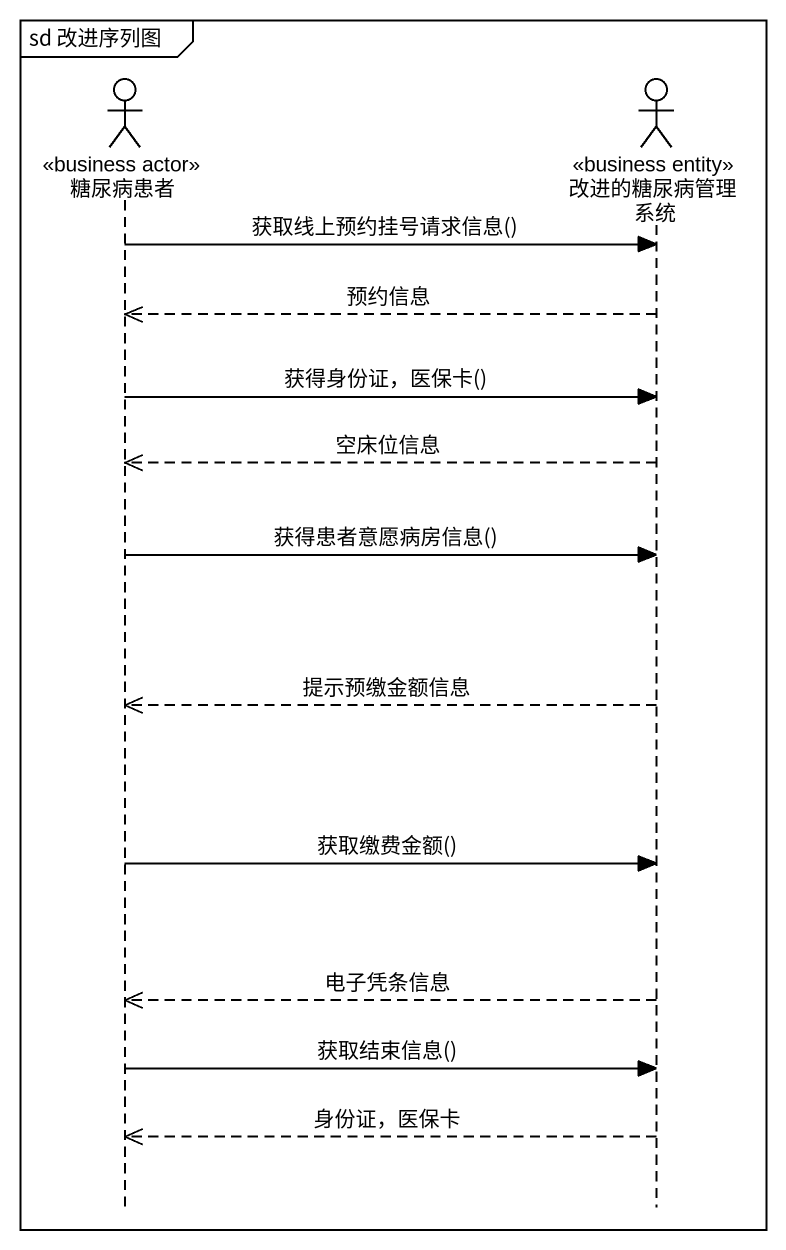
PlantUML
@startuml
mainframe sd 改进序列图
hide footbox
actor 糖尿病患者 <<business actor>>
actor 改进的糖尿病管理系统 <<business entity>>

糖尿病患者 -> 改进的糖尿病管理系统 : 获取线上预约挂号请求信息()
改进的糖尿病管理系统 -->> 糖尿病患者 : 预约信息
糖尿病患者 -> 改进的糖尿病管理系统 : 获得身份证，医保卡()
改进的糖尿病管理系统 -->> 糖尿病患者 : 空床位信息
糖尿病患者 -> 改进的糖尿病管理系统 : 获得患者意愿病房信息()
改进的糖尿病管理系统 -->> 糖尿病患者 : 提示预缴金额信息
糖尿病患者 -> 改进的糖尿病管理系统 : 获取缴费金额()
改进的糖尿病管理系统 -->> 糖尿病患者 : 电子凭条信息
糖尿病患者 -> 改进的糖尿病管理系统 : 获取结束信息()
改进的糖尿病管理系统 -->> 糖尿病患者 : 身份证，医保卡
@enduml
